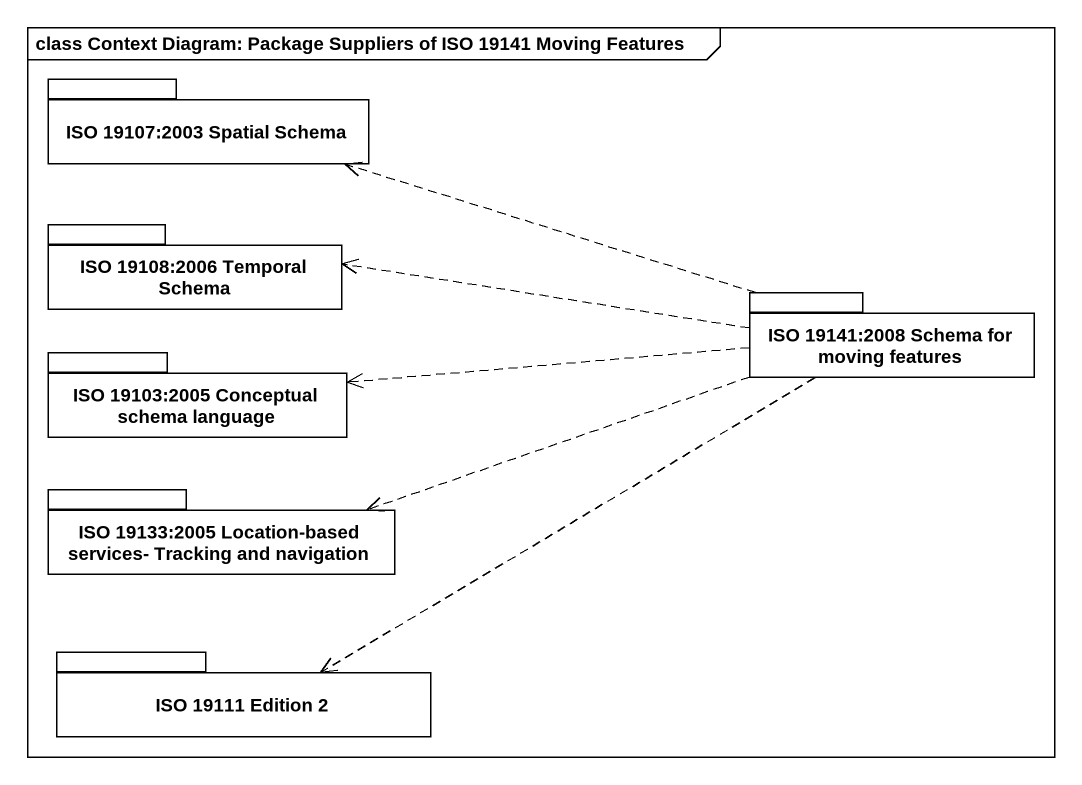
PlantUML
@startuml
mainframe class Context Diagram: Package Suppliers of ISO 19141 Moving Features
package "ISO 19107:2003 Spatial Schema" as ISO_19107_2003_Spatial {
}
package "ISO 19108:2006 Temporal Schema" as ISO_19108_2006_Temporal {
}
package "ISO 19103:2005 Conceptual schema language" as ISO_19103_2005_Conceptual {
}
package "ISO 19141:2008 Schema for moving features" as ISO_19141_2008_Schema_for {
}
package "ISO 19133:2005 Location-based services- Tracking and navigation" as ISO_19133_2005_Location {
}
package "ISO 19111 Edition 2" as ISO_19111_Edition_2 {
}
ISO_19141_2008_Schema_for .left.> ISO_19107_2003_Spatial
ISO_19141_2008_Schema_for .left.> ISO_19108_2006_Temporal
ISO_19141_2008_Schema_for .left.> ISO_19103_2005_Conceptual
ISO_19141_2008_Schema_for .left.> ISO_19133_2005_Location
ISO_19141_2008_Schema_for .left.> ISO_19111_Edition_2
@enduml
